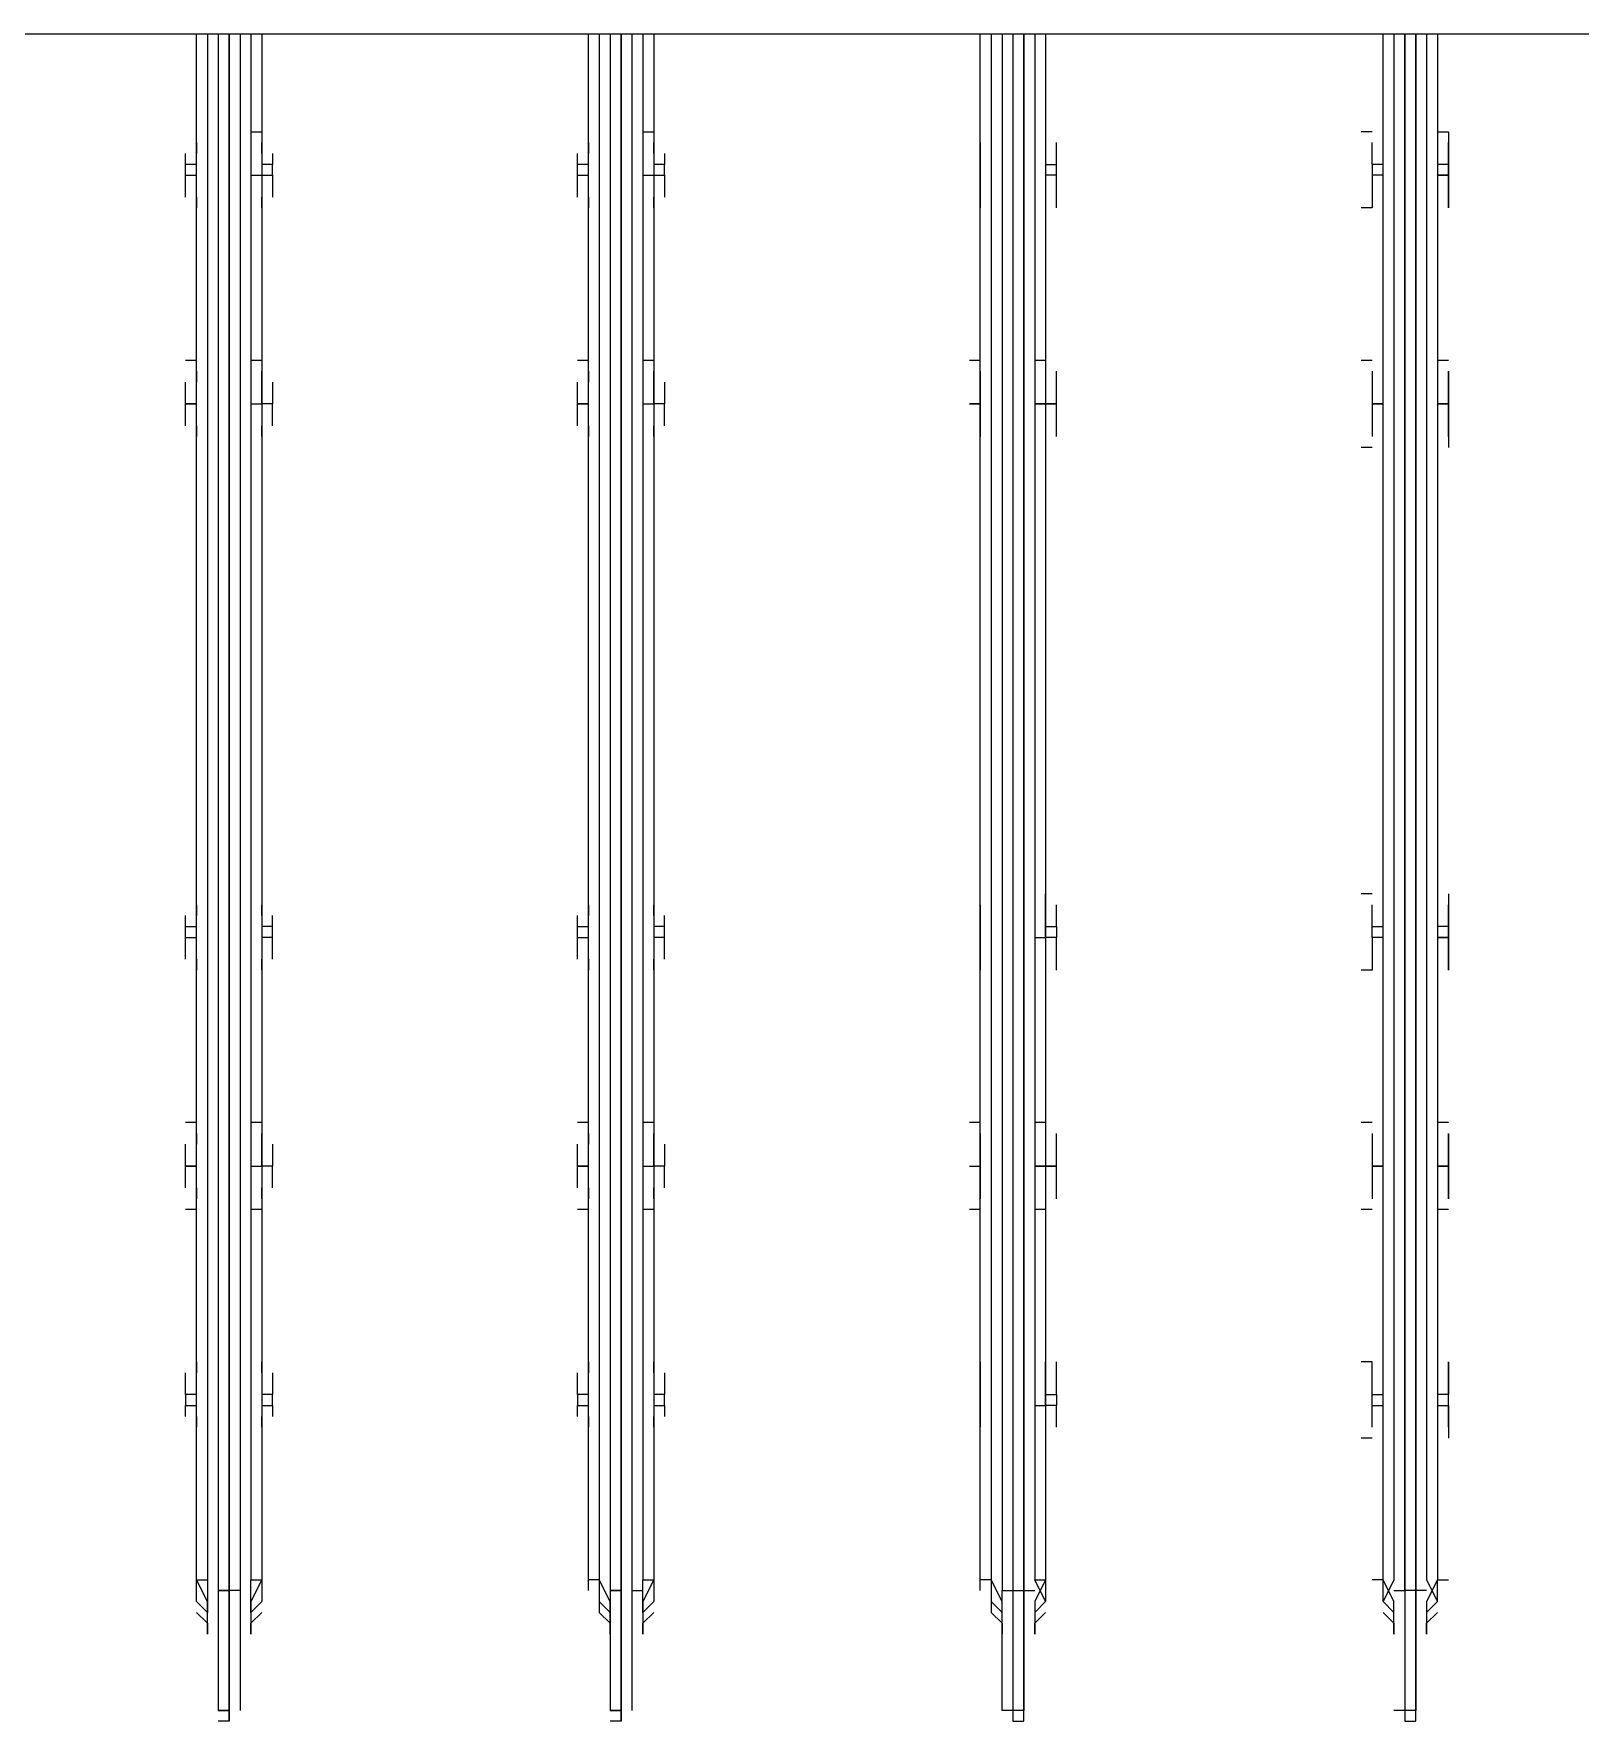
# Model space of a CAD drawing. Header units: metres. Extents: x 531759 to 532310, y 2674774 to 2675087.
# Drawn here: x 532121.0723 to 532121.2688, y 2674972.2893 to 2674972.5037 of the extents above; entities that cross this region are included whole.
import ezdxf

# ---------------------------------------------------------------- set-up
doc = ezdxf.new("R2010")
doc.units = ezdxf.units.M
doc.header["$MEASUREMENT"] = 0
doc.layers.add('IDT', color=7, linetype='Continuous')

# ---------------------------------------------------------------- blocks, each defined once
blk = doc.blocks.new('IDT')
at = {"layer": 'IDT', "color": 0, "lineweight": 25}
for p, q in [((16.86075, 15.46952), (16.85936, 15.46952)), ((16.85936, 15.46952), (16.85936, 15.45292)), ((16.85936, 15.45292), (16.85936, 15.46813)), ((16.85936, 15.46813), (16.86075, 15.46813)), ((16.86075, 15.45292), (16.86075, 15.46952)), ((16.86075, 15.45292), (16.86075, 15.46813)), ((16.86075, 15.46813), (16.86213, 15.46813)), ((16.91054, 15.46952), (16.90916, 15.46952)), ((16.90916, 15.46952), (16.90916, 15.45292)), ((16.90916, 15.45292), (16.90916, 15.46813)), ((16.90916, 15.46813), (16.91054, 15.46813)), ((16.91054, 15.45292), (16.91054, 15.46952)), ((16.91054, 15.46813), (16.91192, 15.46813)), ((16.91192, 15.46813), (16.91192, 15.45292)), ((16.95895, 15.45292), (16.95895, 15.46813)), ((16.96033, 15.45292), (16.96033, 15.46952)), ((16.96033, 15.46952), (16.96033, 15.45292)), ((16.96033, 15.46952), (16.96172, 15.46952)), ((16.96172, 15.46813), (16.96033, 15.46813)), ((16.96033, 15.46813), (16.96172, 15.46813)), ((16.96172, 15.45292), (16.96172, 15.46813)), ((17.00874, 15.45292), (17.00874, 15.46813)), ((17.01013, 15.45292), (17.01013, 15.46952)), ((17.01013, 15.46952), (17.01013, 15.45292)), ((17.01013, 15.46952), (17.01151, 15.46952)), ((17.01151, 15.46813), (17.01013, 15.46813)), ((17.01013, 15.46813), (17.01151, 15.46813)), ((17.01151, 15.45292), (17.01151, 15.46813)), ((16.85798, 15.4543), (16.85798, 15.45845)), ((16.85798, 15.45845), (16.85798, 15.45707)), ((16.86213, 15.45707), (16.86213, 15.45845)), ((16.86213, 15.45845), (16.86213, 15.4543)), ((16.90777, 15.4543), (16.90777, 15.45845)), ((16.90777, 15.45845), (16.90777, 15.45707)), ((16.91192, 15.45707), (16.91192, 15.45845)), ((16.91192, 15.45845), (16.91192, 15.4543)), ((16.95757, 15.4543), (16.95757, 15.45845)), ((16.95757, 15.45845), (16.95757, 15.45707)), ((16.96172, 15.45707), (16.96172, 15.45845)), ((16.96172, 15.45845), (16.96172, 15.4543)), ((17.00736, 15.4543), (17.00736, 15.45845)), ((17.00736, 15.45845), (17.00736, 15.45707)), ((17.01289, 15.45707), (17.01289, 15.45845)), ((17.01289, 15.45845), (17.01289, 15.4543)), ((16.85798, 15.45707), (16.8566, 15.45569)), ((16.8566, 15.4543), (16.85798, 15.45569)), ((16.85798, 15.45569), (16.8566, 15.4543)), ((16.86351, 15.45569), (16.86213, 15.45707)), ((16.86351, 15.4543), (16.86213, 15.45569)), ((16.86213, 15.45569), (16.86351, 15.4543)), ((16.90777, 15.45707), (16.90639, 15.45569)), ((16.90639, 15.4543), (16.90777, 15.45569)), ((16.90777, 15.45569), (16.90639, 15.4543)), ((16.91331, 15.45569), (16.91192, 15.45707)), ((16.91331, 15.4543), (16.91192, 15.45569)), ((16.91331, 15.45154), (16.91331, 15.45569)), ((16.95757, 15.45707), (16.95618, 15.45569)), ((16.95618, 15.4543), (16.95757, 15.45569)), ((16.95757, 15.45569), (16.95757, 15.45154)), ((16.9631, 15.45569), (16.96172, 15.45707)), ((16.9631, 15.4543), (16.96172, 15.45569)), ((16.9631, 15.45154), (16.9631, 15.45569)), ((17.00736, 15.45707), (17.00598, 15.45569)), ((17.00598, 15.4543), (17.00736, 15.45569)), ((17.00736, 15.45569), (17.00736, 15.45154)), ((17.01428, 15.45569), (17.01289, 15.45707)), ((17.01289, 15.45154), (17.01289, 15.45569)), ((17.01289, 15.45569), (17.01428, 15.4543)), ((16.8566, 15.45154), (16.85798, 15.4543)), ((16.85798, 15.45154), (16.8566, 15.4543)), ((16.8566, 15.4543), (16.8566, 15.45292)), ((16.86213, 15.4543), (16.86351, 15.45154)), ((16.86213, 15.45154), (16.86351, 15.4543)), ((16.86351, 15.4543), (16.86351, 15.45292)), ((16.90639, 15.45154), (16.90777, 15.4543)), ((16.90639, 15.45292), (16.90639, 15.4543)), ((16.90639, 15.4543), (16.90777, 15.45154)), ((16.91192, 15.4543), (16.91331, 15.45154)), ((16.91331, 15.45292), (16.91331, 15.4543)), ((16.95618, 15.45154), (16.95757, 15.4543)), ((16.95618, 15.45292), (16.95618, 15.4543)), ((16.96172, 15.4543), (16.9631, 15.45154)), ((16.9631, 15.45292), (16.9631, 15.4543)), ((17.00598, 15.45154), (17.00736, 15.4543)), ((17.00598, 15.45292), (17.00598, 15.4543)), ((17.01289, 15.4543), (17.01428, 15.45154)), ((17.01428, 15.4543), (17.01428, 15.45292)), ((16.8566, 15.45154), (16.85521, 15.45154)), ((16.8566, 15.45292), (16.8566, 15.45154)), ((16.8566, 15.25513), (16.8566, 15.45154)), ((16.85798, 15.45292), (16.85936, 15.45292)), ((16.85798, 15.25513), (16.85798, 15.45154)), ((16.85936, 15.45292), (16.85936, 15.25513)), ((16.85936, 15.25513), (16.85936, 15.45292)), ((16.85936, 15.45292), (16.86075, 15.45292)), ((16.86213, 15.45292), (16.86075, 15.45292)), ((16.86075, 15.45292), (16.86075, 15.25513)), ((16.86075, 15.25513), (16.86075, 15.45292)), ((16.86213, 15.25513), (16.86213, 15.45154)), ((16.86351, 15.45292), (16.86351, 15.45154)), ((16.86351, 15.45154), (16.8649, 15.45154)), ((16.86351, 15.45154), (16.86351, 15.25513)), ((16.90639, 15.45154), (16.90639, 15.45292)), ((16.90639, 15.25513), (16.90639, 15.45154)), ((16.90777, 15.45154), (16.90639, 15.45154)), ((16.90916, 15.45292), (16.90777, 15.45292)), ((16.90777, 15.25513), (16.90777, 15.45154)), ((16.91054, 15.45292), (16.90916, 15.45292)), ((16.90916, 15.45292), (16.90916, 15.25513)), ((16.90916, 15.25513), (16.90916, 15.45292)), ((16.91192, 15.45292), (16.91054, 15.45292)), ((16.91054, 15.25513), (16.91054, 15.45292)), ((16.91192, 15.25513), (16.91192, 15.45292)), ((16.91331, 15.25513), (16.91331, 15.45154)), ((16.91331, 15.45154), (16.91469, 15.45154)), ((16.91469, 15.45292), (16.91469, 15.45154)), ((16.91469, 15.45154), (16.91469, 15.25513)), ((16.95618, 15.45154), (16.95618, 15.45292)), ((16.95618, 15.25513), (16.95618, 15.45154)), ((16.95757, 15.45154), (16.95618, 15.45154)), ((16.95895, 15.45292), (16.95757, 15.45292)), ((16.95757, 15.25513), (16.95757, 15.45154)), ((16.95895, 15.25513), (16.95895, 15.45292)), ((16.96172, 15.45292), (16.96033, 15.45292)), ((16.96033, 15.45292), (16.96172, 15.45292)), ((16.96033, 15.25513), (16.96033, 15.45292)), ((16.96033, 15.45292), (16.96033, 15.25513)), ((16.96172, 15.25513), (16.96172, 15.45292)), ((16.9631, 15.25513), (16.9631, 15.45154)), ((16.9631, 15.45154), (16.96448, 15.45154)), ((16.96448, 15.45292), (16.96448, 15.45154)), ((16.96448, 15.45154), (16.96448, 15.25513)), ((17.00598, 15.45154), (17.00598, 15.45292)), ((17.00598, 15.25513), (17.00598, 15.45154)), ((17.00736, 15.45154), (17.00598, 15.45154)), ((17.00736, 15.25513), (17.00736, 15.45154)), ((17.00874, 15.25513), (17.00874, 15.45292)), ((17.00874, 15.45292), (17.01013, 15.45292)), ((17.01151, 15.45292), (17.01013, 15.45292)), ((17.01013, 15.45292), (17.01151, 15.45292)), ((17.01013, 15.45292), (17.01013, 15.25513)), ((17.01013, 15.25513), (17.01013, 15.45292)), ((17.01151, 15.25513), (17.01151, 15.45292)), ((17.01428, 15.45154), (17.01289, 15.45154)), ((17.01289, 15.25513), (17.01289, 15.45154)), ((17.01428, 15.45292), (17.01428, 15.45154)), ((17.01428, 15.45154), (17.01428, 15.25513)), ((16.85521, 15.42941), (16.85521, 15.43355)), ((16.85521, 15.43217), (16.85521, 15.43079)), ((16.86351, 15.43355), (16.86351, 15.42802)), ((16.8649, 15.43355), (16.86628, 15.43355)), ((16.8649, 15.43217), (16.8649, 15.43079)), ((16.90501, 15.43217), (16.90501, 15.43079)), ((16.90639, 15.42941), (16.90639, 15.43355)), ((16.91469, 15.43355), (16.91469, 15.42802)), ((16.91469, 15.43079), (16.91469, 15.43217)), ((16.95618, 15.42941), (16.95618, 15.43355)), ((16.95618, 15.43217), (16.95618, 15.43079)), ((16.96448, 15.43355), (16.96448, 15.42941)), ((16.96448, 15.43079), (16.96448, 15.43217)), ((17.00598, 15.42941), (17.00598, 15.43355)), ((17.00598, 15.43217), (17.00598, 15.43079)), ((17.01428, 15.43355), (17.01428, 15.42941)), ((17.01428, 15.43079), (17.01428, 15.43217)), ((16.85521, 15.43079), (16.85521, 15.42941)), ((16.8649, 15.43079), (16.8649, 15.42941)), ((16.90501, 15.43079), (16.90501, 15.42941)), ((16.91469, 15.42941), (16.91469, 15.43079)), ((16.9548, 15.42941), (16.9548, 15.43079)), ((16.96587, 15.43079), (16.96587, 15.42941)), ((17.00459, 15.42941), (17.00459, 15.43079)), ((17.01566, 15.43079), (17.01566, 15.42941)), ((16.8566, 15.42941), (16.85521, 15.42941)), ((16.85521, 15.42941), (16.85521, 15.42802)), ((16.85521, 15.42941), (16.85521, 15.42802)), ((16.85521, 15.42802), (16.8566, 15.42802)), ((16.85521, 15.42802), (16.85521, 15.42387)), ((16.85521, 15.42526), (16.85521, 15.42802)), ((16.8649, 15.42941), (16.86351, 15.42941)), ((16.86351, 15.42802), (16.86351, 15.42387)), ((16.8649, 15.42802), (16.86351, 15.42802)), ((16.8649, 15.42941), (16.8649, 15.42802)), ((16.8649, 15.42802), (16.8649, 15.42526)), ((16.90501, 15.42941), (16.90639, 15.42941)), ((16.90501, 15.42802), (16.90501, 15.42941)), ((16.90639, 15.42802), (16.90501, 15.42802)), ((16.90501, 15.42802), (16.90501, 15.42526)), ((16.90777, 15.42941), (16.90639, 15.42941)), ((16.90639, 15.42941), (16.90639, 15.42387)), ((16.91469, 15.42526), (16.91469, 15.42941)), ((16.91469, 15.42802), (16.91469, 15.42387)), ((16.95618, 15.42941), (16.9548, 15.42941)), ((16.9548, 15.42941), (16.9548, 15.42802)), ((16.9548, 15.42526), (16.9548, 15.42802)), ((16.9548, 15.42802), (16.95618, 15.42802)), ((16.95618, 15.42802), (16.95618, 15.42941)), ((16.95618, 15.42387), (16.95618, 15.42802)), ((16.96448, 15.42941), (16.96448, 15.42802)), ((16.96587, 15.42941), (16.96448, 15.42941)), ((16.96448, 15.42802), (16.96448, 15.42387)), ((16.96448, 15.42802), (16.96587, 15.42802)), ((16.96587, 15.42802), (16.96587, 15.42941)), ((16.96587, 15.42802), (16.96587, 15.42526)), ((17.00598, 15.42941), (17.00459, 15.42941)), ((17.00459, 15.42941), (17.00459, 15.42802)), ((17.00459, 15.42526), (17.00459, 15.42802)), ((17.00459, 15.42802), (17.00598, 15.42802)), ((17.00598, 15.42802), (17.00598, 15.42941)), ((17.00598, 15.42387), (17.00598, 15.42802)), ((17.01428, 15.42941), (17.01428, 15.42802)), ((17.01566, 15.42941), (17.01428, 15.42941)), ((17.01428, 15.42802), (17.01428, 15.42387)), ((17.01428, 15.42802), (17.01566, 15.42802)), ((17.01566, 15.42802), (17.01566, 15.42941)), ((17.01566, 15.42802), (17.01566, 15.42526)), ((16.85521, 15.42387), (16.85521, 15.42526)), ((16.8649, 15.42526), (16.8649, 15.42387)), ((16.90501, 15.42526), (16.90501, 15.42387)), ((16.91469, 15.42387), (16.91469, 15.42526)), ((16.95618, 15.42526), (16.95618, 15.42387)), ((16.96448, 15.42387), (16.96448, 15.42526)), ((17.00598, 15.42526), (17.00598, 15.42387)), ((17.01428, 15.42387), (17.01428, 15.42526)), ((16.8649, 15.42387), (16.86628, 15.42387)), ((16.85521, 15.40451), (16.8566, 15.40451)), ((16.8649, 15.40451), (16.86628, 15.40451)), ((16.90639, 15.40451), (16.90777, 15.40451)), ((16.91469, 15.40451), (16.91607, 15.40451)), ((16.95618, 15.40451), (16.95757, 15.40451)), ((16.96448, 15.40451), (16.96587, 15.40451)), ((17.00598, 15.40451), (17.00736, 15.40451)), ((17.01428, 15.40451), (17.01566, 15.40451)), ((16.85521, 15.39898), (16.85521, 15.40313)), ((16.85521, 15.40313), (16.85521, 15.40174)), ((16.85521, 15.40174), (16.85521, 15.39898)), ((16.86351, 15.40313), (16.86351, 15.39898)), ((16.8649, 15.40174), (16.8649, 15.40313)), ((16.8649, 15.39898), (16.8649, 15.40174)), ((16.90501, 15.40313), (16.90501, 15.40174)), ((16.90501, 15.40174), (16.90501, 15.39898)), ((16.90639, 15.39898), (16.90639, 15.40313)), ((16.91469, 15.40174), (16.91469, 15.40313)), ((16.91469, 15.40313), (16.91469, 15.39483)), ((16.91469, 15.39898), (16.91469, 15.40174)), ((16.9548, 15.40174), (16.9548, 15.39898)), ((16.95618, 15.39898), (16.95618, 15.40313)), ((16.95618, 15.40313), (16.95618, 15.40174)), ((16.96448, 15.40174), (16.96448, 15.40313)), ((16.96448, 15.40313), (16.96448, 15.39898)), ((16.96587, 15.40174), (16.96587, 15.39898)), ((17.00459, 15.40174), (17.00459, 15.39898)), ((17.00598, 15.39898), (17.00598, 15.40313)), ((17.00598, 15.40313), (17.00598, 15.40174)), ((17.01428, 15.40174), (17.01428, 15.40313)), ((17.01428, 15.40313), (17.01428, 15.39898)), ((17.01566, 15.40174), (17.01566, 15.39898)), ((16.85521, 15.39898), (16.85521, 15.39621)), ((16.85521, 15.39483), (16.85521, 15.39898)), ((16.8566, 15.39898), (16.85521, 15.39898)), ((16.85521, 15.39898), (16.8566, 15.39898)), ((16.8566, 15.39898), (16.85521, 15.39898)), ((16.85521, 15.39898), (16.8566, 15.39898)), ((16.86351, 15.39898), (16.86351, 15.39483)), ((16.8649, 15.39898), (16.86351, 15.39898)), ((16.86351, 15.39898), (16.8649, 15.39898)), ((16.8649, 15.39621), (16.8649, 15.39898)), ((16.90501, 15.39898), (16.90639, 15.39898)), ((16.90639, 15.39898), (16.90501, 15.39898)), ((16.90501, 15.39898), (16.90501, 15.39621)), ((16.90639, 15.39483), (16.90639, 15.39898)), ((16.90639, 15.39898), (16.90777, 15.39898)), ((16.90777, 15.39898), (16.90639, 15.39898)), ((16.91607, 15.39898), (16.91469, 15.39898)), ((16.91469, 15.39621), (16.91469, 15.39898)), ((16.9548, 15.39898), (16.95618, 15.39898)), ((16.9548, 15.39621), (16.9548, 15.39898)), ((16.9548, 15.39898), (16.95618, 15.39898)), ((16.95757, 15.39898), (16.95618, 15.39898)), ((16.95618, 15.39898), (16.95618, 15.39483)), ((16.96448, 15.39898), (16.96448, 15.39483)), ((16.96587, 15.39898), (16.96448, 15.39898)), ((16.96448, 15.39898), (16.96587, 15.39898)), ((16.96587, 15.39898), (16.96587, 15.39621)), ((17.00459, 15.39898), (17.00598, 15.39898)), ((17.00459, 15.39621), (17.00459, 15.39898)), ((17.00459, 15.39898), (17.00598, 15.39898)), ((17.00736, 15.39898), (17.00598, 15.39898)), ((17.00598, 15.39898), (17.00598, 15.39483)), ((17.01428, 15.39898), (17.01428, 15.39483)), ((17.01566, 15.39898), (17.01428, 15.39898)), ((17.01428, 15.39898), (17.01566, 15.39898)), ((17.01566, 15.39898), (17.01566, 15.39621)), ((16.85521, 15.39621), (16.85521, 15.39483)), ((16.8649, 15.39483), (16.8649, 15.39621)), ((16.90501, 15.39621), (16.90501, 15.39483)), ((16.91469, 15.39483), (16.91469, 15.39621)), ((16.95618, 15.39483), (16.95618, 15.39621)), ((16.96448, 15.39483), (16.96448, 15.39621)), ((17.00598, 15.39483), (17.00598, 15.39621)), ((17.01428, 15.39483), (17.01428, 15.39621)), ((16.85521, 15.39344), (16.8566, 15.39344)), ((16.8649, 15.39344), (16.86628, 15.39344)), ((16.90639, 15.39344), (16.90777, 15.39344)), ((16.91469, 15.39344), (16.91607, 15.39344)), ((16.95618, 15.39344), (16.95757, 15.39344)), ((16.96448, 15.39344), (16.96587, 15.39344)), ((17.00598, 15.39344), (17.00736, 15.39344)), ((17.01428, 15.39344), (17.01566, 15.39344)), ((16.85521, 15.36993), (16.85521, 15.37408)), ((16.85521, 15.37408), (16.85521, 15.3727)), ((16.86351, 15.37408), (16.86351, 15.36993)), ((16.8649, 15.3727), (16.8649, 15.37408)), ((16.8649, 15.37408), (16.86628, 15.37408)), ((16.90501, 15.37408), (16.90501, 15.3727)), ((16.90639, 15.36993), (16.90639, 15.37408)), ((16.91469, 15.3727), (16.91469, 15.37408)), ((16.91469, 15.37408), (16.91469, 15.36993)), ((16.95618, 15.36993), (16.95618, 15.37408)), ((16.95618, 15.37408), (16.95618, 15.3727)), ((16.96448, 15.3727), (16.96448, 15.37408)), ((16.96448, 15.37408), (16.96448, 15.36993)), ((17.00598, 15.36993), (17.00598, 15.37408)), ((17.00598, 15.37408), (17.00598, 15.3727)), ((17.01428, 15.3727), (17.01428, 15.37408)), ((17.01428, 15.37408), (17.01428, 15.36993)), ((16.85521, 15.3727), (16.85521, 15.36993)), ((16.8649, 15.36993), (16.8649, 15.3727)), ((16.90501, 15.3727), (16.90501, 15.36993)), ((16.91469, 15.36855), (16.91469, 15.3727)), ((16.9548, 15.3727), (16.9548, 15.36993)), ((16.96587, 15.3727), (16.96587, 15.36993)), ((17.00459, 15.3727), (17.00459, 15.36993)), ((17.01566, 15.3727), (17.01566, 15.36993)), ((16.85521, 15.36855), (16.85521, 15.36993)), ((16.85521, 15.36993), (16.8566, 15.36993)), ((16.8566, 15.36993), (16.85521, 15.36993)), ((16.85521, 15.36993), (16.85521, 15.36855)), ((16.86351, 15.36993), (16.8649, 15.36993)), ((16.86351, 15.36993), (16.86351, 15.36855)), ((16.8649, 15.36993), (16.8649, 15.36855)), ((16.90501, 15.36855), (16.90501, 15.36993)), ((16.90501, 15.36993), (16.90639, 15.36993)), ((16.90777, 15.36993), (16.90639, 15.36993)), ((16.90639, 15.36993), (16.90639, 15.36855)), ((16.91469, 15.36993), (16.91469, 15.36855)), ((16.9548, 15.36993), (16.95618, 15.36993)), ((16.9548, 15.36993), (16.9548, 15.36855)), ((16.95618, 15.36855), (16.95618, 15.36993)), ((16.96448, 15.36993), (16.96448, 15.36855)), ((16.96587, 15.36993), (16.96448, 15.36993)), ((16.96587, 15.36993), (16.96587, 15.36855)), ((17.00459, 15.36993), (17.00598, 15.36993)), ((17.00459, 15.36993), (17.00459, 15.36855)), ((17.00598, 15.36855), (17.00598, 15.36993)), ((17.01428, 15.36993), (17.01428, 15.36855)), ((17.01566, 15.36993), (17.01428, 15.36993)), ((17.01566, 15.36993), (17.01566, 15.36855)), ((16.85521, 15.3644), (16.85521, 15.36855)), ((16.85521, 15.36855), (16.8566, 15.36855)), ((16.85521, 15.36855), (16.85521, 15.36716)), ((16.86351, 15.36855), (16.86351, 15.3644)), ((16.8649, 15.36855), (16.86351, 15.36855)), ((16.8649, 15.36855), (16.8649, 15.36716)), ((16.90639, 15.36855), (16.90501, 15.36855)), ((16.90501, 15.36855), (16.90501, 15.36716)), ((16.90639, 15.36855), (16.90639, 15.3644)), ((16.91469, 15.36716), (16.91469, 15.36855)), ((16.91469, 15.36855), (16.91469, 15.3644)), ((16.9548, 15.36855), (16.95618, 15.36855)), ((16.9548, 15.36855), (16.9548, 15.36716)), ((16.95618, 15.3644), (16.95618, 15.36855)), ((16.96448, 15.36855), (16.96448, 15.3644)), ((16.96587, 15.36855), (16.96448, 15.36855)), ((16.96587, 15.36855), (16.96587, 15.36716)), ((17.00459, 15.36855), (17.00598, 15.36855)), ((17.00459, 15.36855), (17.00459, 15.36716)), ((17.00598, 15.3644), (17.00598, 15.36855)), ((17.01428, 15.36855), (17.01428, 15.3644)), ((17.01566, 15.36855), (17.01428, 15.36855)), ((17.01566, 15.36855), (17.01566, 15.36716)), ((16.85521, 15.36716), (16.85521, 15.36578)), ((16.8649, 15.36716), (16.8649, 15.36578)), ((16.90501, 15.36716), (16.90501, 15.36578)), ((16.91469, 15.36578), (16.91469, 15.36716)), ((16.95618, 15.36716), (16.95618, 15.36578)), ((16.96448, 15.36578), (16.96448, 15.36716)), ((17.00598, 15.36716), (17.00598, 15.36578)), ((17.01428, 15.36578), (17.01428, 15.36716)), ((16.8649, 15.3644), (16.86628, 15.3644)), ((16.85521, 15.30216), (16.85521, 15.30769)), ((16.86351, 15.30769), (16.86351, 15.30216)), ((16.8649, 15.30769), (16.86628, 15.30769)), ((16.90639, 15.30216), (16.90639, 15.30769)), ((16.91469, 15.30769), (16.91469, 15.30216)), ((16.95618, 15.30216), (16.95618, 15.30769)), ((16.96448, 15.30769), (16.96448, 15.29801)), ((17.00598, 15.30216), (17.00598, 15.30769)), ((17.01428, 15.30769), (17.01428, 15.29801)), ((16.85521, 15.3063), (16.85521, 15.30492)), ((16.8649, 15.30492), (16.8649, 15.3063)), ((16.90501, 15.3063), (16.90501, 15.30492)), ((16.91469, 15.30492), (16.91469, 15.3063)), ((16.95618, 15.3063), (16.95618, 15.30492)), ((16.96448, 15.30492), (16.96448, 15.3063)), ((17.00598, 15.3063), (17.00598, 15.30492)), ((17.01428, 15.30492), (17.01428, 15.3063)), ((16.85521, 15.30492), (16.85521, 15.30216)), ((16.8649, 15.30216), (16.8649, 15.30492)), ((16.90501, 15.30492), (16.90501, 15.30216)), ((16.91469, 15.30216), (16.91469, 15.30492)), ((16.9548, 15.30492), (16.9548, 15.30216)), ((16.96587, 15.30492), (16.96587, 15.30216)), ((17.00459, 15.30492), (17.00459, 15.30216)), ((17.01566, 15.30492), (17.01566, 15.30216)), ((16.8566, 15.30216), (16.85521, 15.30216)), ((16.85521, 15.30216), (16.85521, 15.29939)), ((16.85521, 15.29801), (16.85521, 15.30216)), ((16.85521, 15.30216), (16.8566, 15.30216)), ((16.8566, 15.30216), (16.85521, 15.30216)), ((16.85521, 15.30216), (16.8566, 15.30216)), ((16.8566, 15.30216), (16.85521, 15.30216)), ((16.86351, 15.30216), (16.86351, 15.29801)), ((16.8649, 15.30216), (16.86351, 15.30216)), ((16.86351, 15.30216), (16.8649, 15.30216)), ((16.8649, 15.29939), (16.8649, 15.30216)), ((16.90501, 15.30216), (16.90639, 15.30216)), ((16.90639, 15.30216), (16.90501, 15.30216)), ((16.90501, 15.30216), (16.90501, 15.29939)), ((16.90639, 15.29801), (16.90639, 15.30216)), ((16.90639, 15.30216), (16.90777, 15.30216)), ((16.90777, 15.30216), (16.90639, 15.30216)), ((16.91469, 15.30216), (16.91607, 15.30216)), ((16.91607, 15.30216), (16.91469, 15.30216)), ((16.91469, 15.30216), (16.91469, 15.29939)), ((16.91469, 15.29801), (16.91469, 15.30216)), ((16.9548, 15.30216), (16.95618, 15.30216)), ((16.9548, 15.29939), (16.9548, 15.30216)), ((16.9548, 15.30216), (16.95618, 15.30216)), ((16.95757, 15.30216), (16.95618, 15.30216)), ((16.95618, 15.30216), (16.95618, 15.29801)), ((16.96587, 15.30216), (16.96448, 15.30216)), ((16.96448, 15.30216), (16.96587, 15.30216)), ((16.96587, 15.30216), (16.96448, 15.30216)), ((16.96587, 15.30216), (16.96587, 15.29939)), ((17.00459, 15.30216), (17.00598, 15.30216)), ((17.00459, 15.29939), (17.00459, 15.30216)), ((17.00459, 15.30216), (17.00598, 15.30216)), ((17.00736, 15.30216), (17.00598, 15.30216)), ((17.00598, 15.30216), (17.00598, 15.29801)), ((17.01566, 15.30216), (17.01428, 15.30216)), ((17.01428, 15.30216), (17.01566, 15.30216)), ((17.01566, 15.30216), (17.01428, 15.30216)), ((17.01566, 15.30216), (17.01566, 15.29939)), ((16.85521, 15.29939), (16.85521, 15.29801)), ((16.8649, 15.29801), (16.8649, 15.29939)), ((16.90501, 15.29939), (16.90501, 15.29801)), ((16.91469, 15.29939), (16.91469, 15.29801)), ((16.95618, 15.29801), (16.95618, 15.29939)), ((16.96448, 15.29801), (16.96448, 15.29939)), ((17.00598, 15.29801), (17.00598, 15.29939)), ((17.01428, 15.29801), (17.01428, 15.29939)), ((16.85521, 15.29662), (16.8566, 15.29662)), ((16.8649, 15.29662), (16.86628, 15.29662)), ((16.90639, 15.29662), (16.90777, 15.29662)), ((16.91469, 15.29662), (16.91607, 15.29662)), ((16.95618, 15.29662), (16.95757, 15.29662)), ((16.96448, 15.29662), (16.96587, 15.29662)), ((17.00598, 15.29662), (17.00736, 15.29662)), ((17.01428, 15.29662), (17.01566, 15.29662)), ((16.85521, 15.27311), (16.85521, 15.27726)), ((16.85521, 15.27726), (16.85521, 15.27588)), ((16.85521, 15.27588), (16.85521, 15.27311)), ((16.86351, 15.27726), (16.86351, 15.27311)), ((16.8649, 15.27588), (16.8649, 15.27726)), ((16.8649, 15.27726), (16.86628, 15.27726)), ((16.8649, 15.27311), (16.8649, 15.27588)), ((16.90501, 15.27726), (16.90501, 15.27588)), ((16.90501, 15.27588), (16.90501, 15.27311)), ((16.90639, 15.27311), (16.90639, 15.27726)), ((16.91469, 15.27588), (16.91469, 15.27726)), ((16.91469, 15.27726), (16.91469, 15.27311)), ((16.91469, 15.27311), (16.91469, 15.27588)), ((16.9548, 15.27311), (16.9548, 15.27588)), ((16.95618, 15.27311), (16.95618, 15.27726)), ((16.95618, 15.27726), (16.95618, 15.27588)), ((16.96448, 15.27588), (16.96448, 15.27726)), ((16.96448, 15.27726), (16.96448, 15.27311)), ((16.96587, 15.27588), (16.96587, 15.27311)), ((17.00459, 15.27311), (17.00459, 15.27588)), ((17.00598, 15.27311), (17.00598, 15.27726)), ((17.00598, 15.27726), (17.00598, 15.27588)), ((17.01428, 15.27588), (17.01428, 15.27726)), ((17.01428, 15.27726), (17.01428, 15.27311)), ((17.01566, 15.27588), (17.01566, 15.27311)), ((16.85521, 15.27311), (16.85521, 15.27173)), ((16.85521, 15.27173), (16.85521, 15.27311)), ((16.85521, 15.27311), (16.8566, 15.27311)), ((16.8566, 15.27311), (16.85521, 15.27311)), ((16.86351, 15.27311), (16.8649, 15.27311)), ((16.86351, 15.27311), (16.86351, 15.26758)), ((16.8649, 15.27173), (16.8649, 15.27311)), ((16.90501, 15.27311), (16.90639, 15.27311)), ((16.90501, 15.27311), (16.90501, 15.27173)), ((16.90639, 15.27173), (16.90639, 15.27311)), ((16.91469, 15.27173), (16.91469, 15.27311)), ((16.91469, 15.27311), (16.91469, 15.27173)), ((16.95618, 15.27311), (16.9548, 15.27311)), ((16.9548, 15.27311), (16.9548, 15.27173)), ((16.95757, 15.27311), (16.95618, 15.27311)), ((16.95618, 15.27173), (16.95618, 15.27311)), ((16.96448, 15.27311), (16.96448, 15.27173)), ((16.96587, 15.27311), (16.96448, 15.27311)), ((16.96587, 15.27311), (16.96587, 15.27173)), ((17.00598, 15.27311), (17.00459, 15.27311)), ((17.00459, 15.27311), (17.00459, 15.27173)), ((17.00736, 15.27311), (17.00598, 15.27311)), ((17.00598, 15.27173), (17.00598, 15.27311)), ((17.01428, 15.27311), (17.01428, 15.27173)), ((17.01566, 15.27311), (17.01428, 15.27311)), ((17.01566, 15.27311), (17.01566, 15.27173)), ((16.85521, 15.26758), (16.85521, 15.27173)), ((16.85521, 15.27173), (16.8566, 15.27173)), ((16.85521, 15.27173), (16.85521, 15.27034)), ((16.86351, 15.27173), (16.8649, 15.27173)), ((16.8649, 15.27173), (16.8649, 15.27034)), ((16.90639, 15.27173), (16.90501, 15.27173)), ((16.90501, 15.27173), (16.90501, 15.27034)), ((16.90639, 15.26758), (16.90639, 15.27173)), ((16.91469, 15.27034), (16.91469, 15.27173)), ((16.91469, 15.27173), (16.91469, 15.26758)), ((16.9548, 15.27034), (16.9548, 15.27173)), ((16.9548, 15.27173), (16.95618, 15.27173)), ((16.95618, 15.26758), (16.95618, 15.27173)), ((16.96448, 15.27173), (16.96448, 15.26758)), ((16.96448, 15.27173), (16.96587, 15.27173)), ((16.96587, 15.27173), (16.96587, 15.27034)), ((17.00459, 15.27034), (17.00459, 15.27173)), ((17.00459, 15.27173), (17.00598, 15.27173)), ((17.00598, 15.26758), (17.00598, 15.27173)), ((17.01428, 15.27173), (17.01428, 15.26758)), ((17.01428, 15.27173), (17.01566, 15.27173)), ((17.01566, 15.27173), (17.01566, 15.27034)), ((16.85521, 15.27034), (16.85521, 15.26896)), ((16.8649, 15.27034), (16.8649, 15.26896)), ((16.90501, 15.27034), (16.90501, 15.26896)), ((16.91469, 15.26896), (16.91469, 15.27034)), ((16.95618, 15.27034), (16.95618, 15.26896)), ((16.96448, 15.26896), (16.96448, 15.27034)), ((17.00598, 15.27034), (17.00598, 15.26896)), ((17.01428, 15.26896), (17.01428, 15.27034)), ((16.8566, 15.26758), (16.85521, 15.26758)), ((16.8649, 15.26758), (16.86628, 15.26758)), ((16.95757, 15.26758), (16.95618, 15.26758)), ((17.00736, 15.26758), (17.00598, 15.26758)), ((17.21622, 15.25513), (16.63529, 15.25513))]:
    blk.add_line(p, q, dxfattribs=at)

msp = doc.modelspace()

# ---------------------------------------------------------------- block references
at = {"layer": 'IDT', "color": 8, "rotation": 180}
msp.add_blockref('IDT', (532138.10728, 2674987.75885), dxfattribs=at)

doc.saveas('drawing.dxf')
